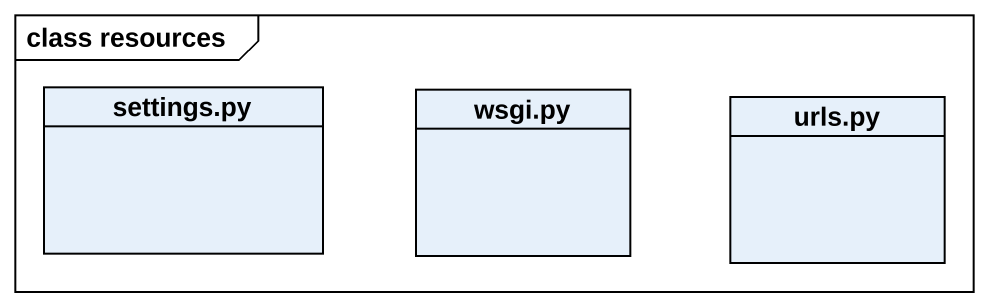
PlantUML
@startuml
mainframe class resources
hide circle
hide empty members
class "settings.py" as settings_py
class "wsgi.py" as wsgi_py
class "urls.py" as urls_py
@enduml
